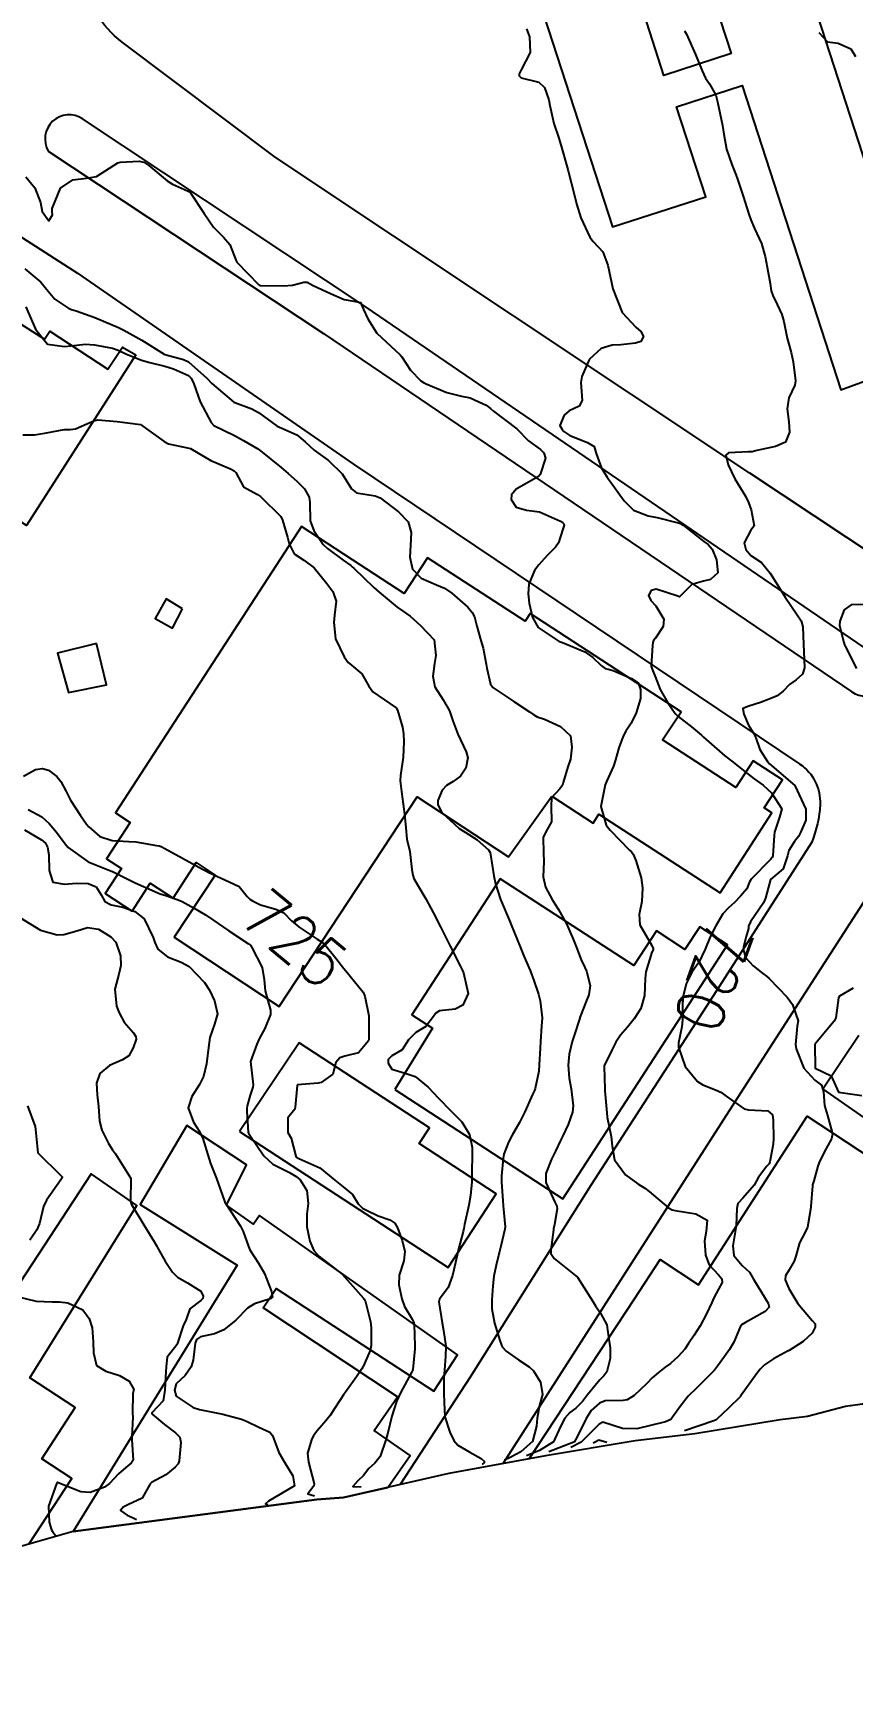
# Model space of a CAD drawing. Header units: metres. Extents: x 307586 to 320046, y 7427249 to 7434250.
# Drawn here: x 309907.2 to 309976.8, y 7432338.5 to 7432478.6 of the extents above; entities that cross this region are included whole.
import ezdxf
from ezdxf.enums import TextEntityAlignment as Align

# ---------------------------------------------------------------- set-up
doc = ezdxf.new("R2010")
doc.units = ezdxf.units.M
doc.header["$MEASUREMENT"] = 0
for name, color, linetype in [('Area', 45, 'Continuous'), ('Cotas', 45, 'Continuous'), ('Curvas de Nivel 1m', 11, 'Continuous'), ('Curvas de Nivel 5m', 15, 'Continuous'), ('Edificações', 30, 'Continuous'), ('Vias Primárias', 230, 'Continuous')]:
    doc.layers.add(name, color=color, linetype=linetype)
doc.styles.add('Style-STANDARD', font='STANDARD.shx')

msp = doc.modelspace()

# ---------------------------------------------------------------- linework, layer by layer
at = {"layer": 'Area'}
msp.add_polyline3d([(309983.39, 7432362.9, 720.16), (309976.27, 7432361.89, 729.3), (309973.04, 7432361.04, 722.2), (309970.73, 7432360.78, 721.8), (309963.47, 7432359.59, 722.79), (309958.38, 7432358.99, 723.1), (309950.76, 7432357.7, 723.37), (309942.55, 7432356.21, 724.09), (309933.58, 7432354.17, 730.7), (309931.32, 7432354.01, 732.21), (309910.61, 7432351.27, 735.39), (309904.65, 7432349.58, 735.03), (309902.21, 7432349.22, 735.09), (309886.07, 7432346.35, 740.99), (309880.94, 7432345.92, 732.52), (309878.42, 7432345.59, 732.55), (309875.6, 7432345.26, 732.89), (309866.2, 7432343.75, 737.55), (309863.71, 7432343.71, 736.63), (309854.44, 7432342.23, 738.04), (309845.43, 7432341.12, 738.32), (309840.48, 7432340.23, 741.42), (309831.64, 7432339.16, 735.47), (309824.13, 7432338.49, 739.98)], dxfattribs=at)
at = {"layer": 'Curvas de Nivel 1m', "flags": 128}
for points, elevation in [([(309962.6, 7432478.79), (309962.75, 7432478.51), (309963.51, 7432476.78), (309964.1, 7432475.39), (309964.38, 7432474.77), (309964.7, 7432474.28), (309965.25, 7432473.32), (309965.4, 7432472.76), (309965.59, 7432471.83), (309965.82, 7432470.75), (309965.92, 7432470.02), (309966.16, 7432468.75), (309966.61, 7432467.44), (309966.9, 7432466.74), (309967.06, 7432466.28), (309967.58, 7432464.73), (309968.07, 7432463.22), (309968.24, 7432462.72), (309968.55, 7432462.01), (309969.13, 7432460.71), (309969.45, 7432459.63), (309969.62, 7432458.7), (309969.86, 7432457.33), (309969.96, 7432456.7), (309970.09, 7432456.3), (309970.47, 7432455.54), (309970.86, 7432454.69), (309971.04, 7432454.1), (309971.33, 7432452.68), (309971.65, 7432451.46), (309971.83, 7432450.68), (309972.03, 7432449.04), (309971.97, 7432448.67), (309971.45, 7432447.61), (309971.33, 7432446.68), (309971.46, 7432445.57), (309971.51, 7432444.68), (309971.17, 7432443.84), (309970.33, 7432443.47), (309968.73, 7432443.12), (309968.33, 7432443.03), (309968.04, 7432443.01), (309966.32, 7432442.92), (309966.09, 7432442.74), (309966.31, 7432441.91), (309966.88, 7432440.73), (309967.76, 7432439.25), (309968.03, 7432438.72), (309968.26, 7432438.08), (309968.52, 7432436.72), (309968.24, 7432436.35), (309967.66, 7432435.29), (309967.81, 7432434.72), (309968.22, 7432434.21), (309969.12, 7432433.62), (309969.86, 7432432.7), (309970.2, 7432432.18), (309971.15, 7432430.68), (309972.16, 7432429.18), (309972.5, 7432428.67), (309972.65, 7432428.16), (309972.7, 7432426.66), (309972.74, 7432426.04), (309972.78, 7432424.66), (309972.63, 7432424.13), (309972.09, 7432423.64), (309971.51, 7432423.26), (309970.98, 7432422.68), (309970.47, 7432422.29), (309970.07, 7432422.12), (309969.05, 7432421.72), (309968.06, 7432421.41), (309967.56, 7432421.22), (309967.62, 7432420.72), (309968.04, 7432419.79), (309968.44, 7432419.12), (309968.64, 7432418.71), (309968.99, 7432417.73), (309969.63, 7432416.7), (309969.81, 7432416.5), (309970, 7432416.35), (309971.98, 7432414.67), (309972.89, 7432412.66), (309972.89, 7432411.72), (309972.45, 7432410.66), (309972.28, 7432410.32), (309971.93, 7432409.9), (309971.45, 7432409.14), (309971.35, 7432408.68), (309970.99, 7432407.59), (309969.89, 7432406.69), (309969.47, 7432405.09), (309969.29, 7432404.7), (309968.2, 7432403.07), (309968.04, 7432402.72), (309968.04, 7432402.51), (309967.83, 7432401.85), (309967.59, 7432400.95), (309967.57, 7432400.72), (309967.81, 7432400.02), (309968.43, 7432399.34), (309969.24, 7432398.7), (309969.56, 7432398.46), (309969.79, 7432398.27), (309971.31, 7432396.67), (309971.76, 7432396.05), (309972.26, 7432394.66), (309972.18, 7432394.22), (309972.03, 7432392.67), (309972.08, 7432392.3), (309972.73, 7432390.66), (309973.68, 7432389.64), (309974.23, 7432389.19), (309974.41, 7432388.64), (309974.49, 7432387.47), (309974.75, 7432386.63), (309975.17, 7432385.08), (309975.1, 7432384.63), (309974.47, 7432383.5), (309974.04, 7432382.64), (309973.92, 7432382.32), (309973.58, 7432381.07), (309973.48, 7432380.74), (309973.47, 7432380.65), (309973.32, 7432378.88), (309973.3, 7432378.65), (309973.05, 7432377.14), (309972.83, 7432376.66), (309972.36, 7432375.82), (309972.05, 7432374.66), (309971.92, 7432374.24), (309971.49, 7432373.51), (309971.17, 7432372.99), (309971.14, 7432372.67), (309971.47, 7432371.92), (309972.22, 7432370.66), (309973.44, 7432369.22), (309973.7, 7432368.91), (309973.7, 7432368.65), (309973.43, 7432368.13), (309972.67, 7432367.41), (309971.49, 7432366.67), (309971.44, 7432366.64), (309971.41, 7432366.62), (309970.15, 7432365.94), (309969.39, 7432365.44), (309969.01, 7432365.07), (309968.73, 7432364.7), (309967.36, 7432362.77), (309967.34, 7432362.74), (309967.32, 7432362.72), (309966.33, 7432361.75), (309965.33, 7432360.82), (309965.29, 7432360.78), (309965.23, 7432360.74), (309965.07, 7432360.68), (309962.58, 7432359.83)], 719), ([(309974, 7432478.66), (309974.74, 7432477.87), (309975.64, 7432477.74), (309976.73, 7432477.26), (309977.14, 7432476.62)], 718), ([(309906.59, 7432466.38), (309907.34, 7432465.45), (309907.82, 7432464.2), (309907.98, 7432463.45), (309908.55, 7432462.66), (309908.84, 7432463.16), (309908.82, 7432463.44), (309908.83, 7432463.7), (309909.53, 7432465.43), (309910.59, 7432466.13), (309911.73, 7432466.26), (309912.59, 7432466.41), (309914.09, 7432467.37), (309914.39, 7432467.58), (309914.61, 7432467.63), (309916.22, 7432467.73), (309916.61, 7432467.62), (309917.04, 7432467.34), (309918.59, 7432466.05), (309919.04, 7432465.77), (309920.08, 7432465.3), (309920.43, 7432465.14), (309920.58, 7432465.02), (309921.75, 7432463.28), (309922.55, 7432462.12), (309923.4, 7432461.26), (309923.92, 7432460.64), (309924.47, 7432459.24), (309924.51, 7432459.14), (309926.38, 7432457.22), (309926.48, 7432457.16), (309926.55, 7432457.15), (309928.48, 7432457.12), (309929.26, 7432457.19), (309930.23, 7432457.43), (309930.49, 7432457.45), (309931.01, 7432457.16), (309932.48, 7432456.46), (309933.64, 7432455.97), (309934.47, 7432455.81), (309935.05, 7432455.7), (309935.3, 7432455.12), (309935.65, 7432454.31), (309936.44, 7432453.1), (309938.42, 7432451.26), (309938.54, 7432451.08), (309939.28, 7432449.95), (309940.17, 7432449.05), (309940.39, 7432448.91), (309940.63, 7432448.81), (309942.38, 7432448.07), (309943.63, 7432447.76), (309944.37, 7432447.6), (309945.71, 7432446.99), (309946.09, 7432446.71), (309946.36, 7432446.48), (309948.34, 7432444.96), (309949.32, 7432443.94), (309950.33, 7432443.21), (309950.62, 7432442.93), (309950.78, 7432442.47), (309950.3, 7432441.1), (309950.23, 7432440.99), (309950.16, 7432440.93), (309948.28, 7432439.84), (309947.87, 7432439.37), (309947.84, 7432438.96), (309948.26, 7432438.33), (309949.14, 7432438.07), (309950.26, 7432437.91), (309952.03, 7432437.13), (309952.24, 7432437), (309952.32, 7432436.91), (309952.35, 7432436.8), (309952.24, 7432436.46), (309951.86, 7432435.29), (309951.62, 7432434.92), (309950.92, 7432434.22), (309950.21, 7432433.43), (309949.84, 7432432.94), (309949.35, 7432431.78), (309949.3, 7432430.94), (309949.39, 7432430.17), (309949.65, 7432428.94), (309950.14, 7432428.08), (309951.93, 7432426.91), (309952.12, 7432426.85), (309952.2, 7432426.83), (309954.11, 7432426.03), (309954.78, 7432425.55), (309955.49, 7432424.87), (309955.85, 7432424.61), (309956.1, 7432424.55), (309956.52, 7432424.43), (309958.09, 7432423.77), (309958.64, 7432423.39), (309958.85, 7432422.83), (309958.84, 7432422.06), (309958.48, 7432420.83), (309958.04, 7432419.96), (309957.61, 7432419.27), (309957.37, 7432418.85), (309957, 7432417.87), (309956.71, 7432416.85), (309956.55, 7432416.31), (309955.98, 7432415.06), (309955.9, 7432414.86), (309955.84, 7432414.72), (309955.48, 7432412.87), (309955.94, 7432411.31), (309956.27, 7432410.86), (309957.92, 7432409.18), (309958.09, 7432409.02), (309958.21, 7432408.84), (309958.45, 7432408.28), (309958.91, 7432406.82), (309959.01, 7432405.96), (309958.97, 7432404.82), (309958.74, 7432403.71), (309958.78, 7432402.83), (309959.82, 7432401.07), (309959.93, 7432400.81), (309959.91, 7432400.71), (309959.81, 7432400.5), (309959.31, 7432398.82), (309959.25, 7432398.28), (309959.18, 7432396.82), (309958.87, 7432395.71), (309958.31, 7432394.83), (309957.74, 7432394.14), (309957.14, 7432393.44), (309956.75, 7432392.85), (309956.4, 7432392.17), (309955.76, 7432390.86), (309955.75, 7432390.8), (309955.8, 7432388.86), (309955.81, 7432388.72), (309955.97, 7432386.86), (309956.02, 7432386.48), (309956.36, 7432384.85), (309956.44, 7432384.03), (309956.64, 7432382.85), (309957.58, 7432381.58), (309958.62, 7432380.82), (309959.2, 7432380.44), (309959.57, 7432380.16), (309961.23, 7432378.79), (309961.55, 7432378.62), (309961.79, 7432378.55), (309963.55, 7432378.27), (309964.51, 7432377.73), (309964.44, 7432376.76), (309964.3, 7432375.98), (309964.37, 7432374.76), (309964.68, 7432373.94), (309965.49, 7432373.1), (309965.76, 7432372.74), (309965.78, 7432372.44), (309965.47, 7432371.86), (309965.07, 7432371.14), (309964.91, 7432370.75), (309964.47, 7432369.78), (309963.91, 7432368.76), (309963.42, 7432367.97), (309962.94, 7432367.25), (309962.61, 7432366.78), (309962.05, 7432366.14), (309961.39, 7432365.56), (309960.95, 7432365.23), (309960.38, 7432364.8), (309959.85, 7432364.33), (309959.37, 7432363.85), (309958.3, 7432362.83), (309957.72, 7432362.47), (309957.36, 7432362.41), (309955.85, 7432362.37), (309955.35, 7432362.19), (309954.66, 7432361.55), (309954.22, 7432360.88), (309953.31, 7432359.04), (309953.26, 7432358.94), (309953.24, 7432358.89), (309953.17, 7432358.86), (309951.05, 7432358.06)], 721), ([(309906.5, 7432458.58), (309907.86, 7432457.45), (309908.48, 7432456.67), (309909.04, 7432456), (309909.89, 7432455.42), (309910.25, 7432455.21), (309910.46, 7432455.12), (309910.87, 7432455), (309912.45, 7432454.42), (309913.19, 7432454.12), (309914.45, 7432453.57), (309914.9, 7432453.36), (309916.43, 7432452.51), (309918.34, 7432451.32), (309918.41, 7432451.29), (309919.98, 7432450.87), (309920.41, 7432450.66), (309921.96, 7432449.27), (309922.39, 7432448.83), (309924.26, 7432447.25), (309924.36, 7432447.21), (309925.8, 7432446.68), (309926.35, 7432446.35), (309927.96, 7432445.2), (309928.34, 7432445.03), (309929.61, 7432444.46), (309930.33, 7432443.86), (309931.1, 7432443.16), (309932.31, 7432442.27), (309933.47, 7432441.14), (309934.28, 7432439.88), (309934.69, 7432439.54), (309936.27, 7432439.29), (309936.7, 7432439.1), (309938.26, 7432437.93), (309939.09, 7432437.07), (309939.34, 7432436.17), (309939.28, 7432435.06), (309939.23, 7432434.08), (309939.45, 7432433.06), (309940.19, 7432432.29), (309941.49, 7432431.73), (309942.18, 7432431.44), (309942.81, 7432431.02), (309944.16, 7432429.82), (309944.53, 7432429.38), (309944.72, 7432429), (309944.94, 7432428.2), (309945.27, 7432426.99), (309945.47, 7432426.34), (309945.72, 7432424.99), (309945.77, 7432424.65), (309946.09, 7432423.29), (309946.28, 7432422.98), (309948.07, 7432421.8), (309949.4, 7432420.94), (309949.77, 7432420.66), (309950.05, 7432420.51), (309950.67, 7432420.3), (309952.04, 7432419.69), (309952.9, 7432418.9), (309953.01, 7432417.91), (309952.89, 7432416.9), (309952.66, 7432416.24), (309952.27, 7432414.91), (309952.2, 7432414.69), (309951.98, 7432414.38), (309951.28, 7432413.61), (309951.25, 7432412.92), (309951.27, 7432411.59), (309950.91, 7432410.92), (309950.58, 7432410.27), (309950.6, 7432408.92), (309950.63, 7432408.2), (309950.57, 7432406.92), (309950.78, 7432406.02), (309951.36, 7432404.92), (309951.86, 7432404.14), (309952.55, 7432402.9), (309953.11, 7432401.61), (309953.39, 7432400.89), (309953.8, 7432399.85), (309954.11, 7432399.2), (309954.26, 7432398.88), (309954.57, 7432397.67), (309954.45, 7432396.88), (309954.26, 7432396.39), (309953.75, 7432395.1), (309953.7, 7432394.94), (309953.68, 7432394.89), (309953.2, 7432393.42), (309953.04, 7432392.9), (309952.77, 7432391.83), (309952.69, 7432390.9), (309952.79, 7432389.79), (309952.94, 7432388.9), (309953.11, 7432387.45), (309953.05, 7432386.9), (309952.69, 7432385.85), (309952.24, 7432384.9), (309952.04, 7432384.49), (309951.61, 7432383.59), (309951.38, 7432383.14), (309951.28, 7432382.91), (309950.81, 7432381.69), (309950.8, 7432380.92), (309951.56, 7432379.27), (309951.73, 7432378.91), (309951.77, 7432378.69), (309951.54, 7432377.35), (309951.45, 7432376.99), (309951.44, 7432376.91), (309951.21, 7432375.22), (309951.23, 7432374.91), (309951.5, 7432374.47), (309953.48, 7432372.89), (309954.75, 7432370.87), (309955.02, 7432370.44), (309955.44, 7432369.84), (309955.99, 7432368.85), (309956.07, 7432368.21), (309956.27, 7432366.85), (309956.27, 7432365.98), (309955.98, 7432364.85), (309955.74, 7432364.5), (309955.38, 7432364.16), (309954.33, 7432362.88), (309953.91, 7432362.32), (309953.35, 7432361.77), (309952.84, 7432361.4), (309952.4, 7432360.9), (309952.04, 7432360.19), (309951.45, 7432358.91), (309950.26, 7432358.16), (309949.16, 7432357.71)], 722), ([(309906.59, 7432455.33), (309907.41, 7432453.45), (309908.42, 7432452.18), (309909.87, 7432451.97), (309910.42, 7432452.03), (309911.65, 7432452.17), (309912.42, 7432452.12), (309913.96, 7432451.83), (309914.42, 7432451.67), (309915.07, 7432451.35), (309916.41, 7432450.8), (309917.12, 7432450.62), (309918.4, 7432450.3), (309919.15, 7432450.06), (309920.4, 7432449.51), (309920.64, 7432449.29), (309920.87, 7432448.8), (309921.4, 7432447.28), (309922.35, 7432445.5), (309922.57, 7432445.27), (309924.33, 7432444.4), (309925.08, 7432443.99), (309926.32, 7432443.27), (309926.4, 7432443.22), (309928.3, 7432441.7), (309928.88, 7432441.19), (309929.63, 7432440.53), (309930.28, 7432439.87), (309930.68, 7432439.17), (309930.72, 7432438.71), (309930.75, 7432437.16), (309931.06, 7432436.33), (309931.87, 7432435.15), (309932.22, 7432434.81), (309933.55, 7432433.8), (309934.21, 7432433.35), (309934.34, 7432433.26), (309934.48, 7432433.13), (309936.18, 7432431.5), (309936.63, 7432431.1), (309938.16, 7432429.81), (309938.6, 7432429.52), (309939.26, 7432429.06), (309940.14, 7432428.27), (309941.29, 7432427.04), (309941.44, 7432425.71), (309941.33, 7432425.04), (309941.18, 7432423.96), (309941.37, 7432423.04), (309942.07, 7432421.94), (309942.6, 7432421.02), (309942.9, 7432420.16), (309943.3, 7432419.02), (309944.01, 7432417.53), (309944.17, 7432417.01), (309943.99, 7432416.15), (309943.53, 7432415.47), (309942.91, 7432415.02), (309942.34, 7432414.67), (309941.98, 7432414.26), (309941.6, 7432413.4), (309941.61, 7432413.03), (309941.95, 7432412.37), (309943.43, 7432411.02), (309943.93, 7432410.69), (309944.97, 7432410.04), (309945.92, 7432409.21), (309946.05, 7432408.98), (309946.09, 7432408.79), (309946.38, 7432406.98), (309946.53, 7432406.32), (309946.94, 7432404.97), (309947.75, 7432403.05), (309947.79, 7432402.96), (309947.84, 7432402.84), (309948.6, 7432400.95), (309948.96, 7432400.1), (309949.45, 7432398.94), (309949.78, 7432398.11), (309950.18, 7432396.93), (309950.31, 7432396.37), (309950.47, 7432394.92), (309950.43, 7432394.23), (309950.33, 7432392.92), (309950.3, 7432392.34), (309950.24, 7432390.92), (309950.21, 7432390.4), (309949.89, 7432388.93), (309949.84, 7432388.76), (309949.67, 7432388.4), (309949, 7432386.94), (309948.55, 7432386.03), (309947.94, 7432384.96), (309947.62, 7432384.36), (309947.23, 7432383.34), (309947.17, 7432382.96), (309947.04, 7432381.51), (309947.02, 7432380.97), (309947.14, 7432379.39), (309947.17, 7432378.96), (309947.33, 7432377.17), (309947.32, 7432376.96), (309946.97, 7432375.51), (309946.84, 7432374.97), (309946.56, 7432373.9), (309946.38, 7432372.97), (309946.29, 7432372.16), (309946.21, 7432370.97), (309946.21, 7432370.21), (309946.42, 7432368.97), (309946.88, 7432367.51), (309947.08, 7432366.96), (309947.41, 7432366.59), (309948.48, 7432365.86), (309949.39, 7432365.28), (309949.76, 7432364.93), (309950.33, 7432363.96), (309950.51, 7432362.92), (309950.25, 7432362.02), (309950.05, 7432360.92), (309950.01, 7432360.24), (309949.66, 7432358.93), (309948.67, 7432358.06), (309947.83, 7432357.58), (309947.27, 7432357.35)], 723), ([(309906.33, 7432444.47), (309907.32, 7432444.46), (309908.33, 7432444.63), (309909.83, 7432444.91), (309910.34, 7432444.93), (309910.79, 7432444.96), (309911.76, 7432445.4), (309912.15, 7432445.58), (309912.35, 7432445.65), (309912.69, 7432445.73), (309914.35, 7432445.6), (309916.34, 7432445.34), (309918.33, 7432443.89), (309918.71, 7432443.7), (309920.32, 7432443.36), (309920.59, 7432443.29), (309922.31, 7432442.28), (309923.98, 7432441.57), (309924.3, 7432441.41), (309924.43, 7432441.25), (309925.09, 7432440.05), (309926.27, 7432439.38), (309926.54, 7432439.22), (309928.25, 7432437.52), (309928.4, 7432437.2), (309928.82, 7432435.78), (309928.98, 7432435.19), (309929.39, 7432434.36), (309930.21, 7432433.8), (309931.09, 7432433.16), (309932.18, 7432431.84), (309932.68, 7432431.14), (309932.97, 7432430.33), (309932.84, 7432429.14), (309932.76, 7432428.53), (309932.92, 7432427.14), (309933.65, 7432425.59), (309933.99, 7432425.13), (309934.1, 7432425.03), (309935.14, 7432424.16), (309935.74, 7432423.11), (309936.08, 7432422.62), (309937.52, 7432421.63), (309938.06, 7432421.27), (309938.18, 7432421.08), (309938.6, 7432419.63), (309938.69, 7432419.07), (309938.72, 7432418.37), (309938.66, 7432417.07), (309938.43, 7432415.51), (309938.41, 7432415.07), (309938.59, 7432413.69), (309938.66, 7432413.07), (309938.78, 7432412.24), (309938.88, 7432411.07), (309938.97, 7432410.11), (309939.22, 7432409.06), (309939.41, 7432407.54), (309939.48, 7432407.06), (309939.58, 7432406.76), (309939.87, 7432406.22), (309940.6, 7432405.04), (309941.44, 7432403.44), (309941.65, 7432403.03), (309941.84, 7432402.65), (309942.65, 7432401.02), (309943.53, 7432399.28), (309943.67, 7432399.01), (309943.79, 7432398.76), (309944.19, 7432397), (309943.75, 7432396), (309943.09, 7432395.67), (309941.75, 7432395.51), (309941.45, 7432395.33), (309941.24, 7432395.03), (309940.6, 7432394.18), (309939.73, 7432393.68), (309939.12, 7432393.06), (309938.58, 7432392.2), (309937.7, 7432391.71), (309937.4, 7432391.38), (309937.38, 7432391.08), (309937.69, 7432390.57), (309938.83, 7432390.21), (309939.68, 7432389.94), (309940.8, 7432389.04), (309941.66, 7432388.11), (309942.73, 7432387.02), (309943.64, 7432386.09), (309944.31, 7432385), (309944.54, 7432383.92), (309944.54, 7432383), (309944.51, 7432382.08), (309944.49, 7432381), (309944.39, 7432379.83), (309944.24, 7432379), (309943.89, 7432377.36), (309943.81, 7432377.01), (309943.76, 7432376.78), (309943.51, 7432375.81), (309943.35, 7432375.17), (309943.32, 7432375.01), (309942.98, 7432373.52), (309942.87, 7432373.02), (309942.49, 7432372), (309941.76, 7432371.03), (309941.69, 7432370.78), (309941.97, 7432369.02), (309942.09, 7432368.36), (309942.28, 7432367.02), (309942.27, 7432366.15), (309942.17, 7432365.02), (309942.12, 7432364.27), (309942.11, 7432363.02), (309942.14, 7432362.23), (309942.22, 7432361.02), (309942.62, 7432359.72), (309942.98, 7432359.01), (309943.31, 7432358.62), (309944.32, 7432358.01), (309945.3, 7432357.49), (309945.56, 7432357.24), (309945.55, 7432357.1), (309945.46, 7432357.03), (309945.41, 7432357.01), (309945.38, 7432357)], 724), ([(309978.17, 7432430.06), (309976.76, 7432430.02), (309976.16, 7432429.59), (309975.79, 7432428.63), (309975.78, 7432428.26), (309976.13, 7432426.83), (309976.2, 7432426.62), (309976.29, 7432426.45), (309977.22, 7432424.61)], 718), ([(309906.77, 7432412.64), (309907.94, 7432412), (309908.56, 7432411.43), (309909.19, 7432410.69), (309909.92, 7432409.72), (309910.19, 7432409.41), (309911.89, 7432408.19), (309913.86, 7432407.39), (309913.88, 7432407.38), (309913.94, 7432407.36), (309915.87, 7432406.4), (309917.54, 7432405.65), (309917.86, 7432405.52), (309918.01, 7432405.46), (309918.49, 7432405.31), (309919.52, 7432404.95), (309919.86, 7432404.8), (309920.88, 7432404.25), (309921.85, 7432403.69), (309922.47, 7432403.26), (309923.83, 7432402.32), (309925.52, 7432401.22), (309925.68, 7432401.09), (309925.81, 7432400.9), (309926.67, 7432399.21), (309926.84, 7432398.15), (309926.94, 7432397.21), (309927.38, 7432395.57), (309927.38, 7432395.2), (309926.91, 7432394.03), (309926.46, 7432393.21), (309926.23, 7432392.7), (309925.69, 7432391.22), (309925.9, 7432389.22), (309925.87, 7432389.02), (309925.66, 7432388.34), (309925.41, 7432387.46), (309925.38, 7432387.22), (309925.38, 7432386.96), (309925.49, 7432385.22), (309925.52, 7432385.12), (309925.62, 7432384.96), (309926.82, 7432383.21), (309927.59, 7432382.49), (309928.99, 7432381.77), (309929.58, 7432381.45), (309929.9, 7432381.17), (309930.48, 7432380.24), (309930.6, 7432379.16), (309930.46, 7432378.25), (309930.48, 7432377.16), (309930.73, 7432375.94), (309931.08, 7432375.15), (309931.5, 7432374.66), (309933.48, 7432373.13), (309935.3, 7432371.1), (309935.36, 7432371.01), (309935.45, 7432370.79), (309935.88, 7432369.1), (309935.93, 7432368.59), (309935.93, 7432367.09), (309935.85, 7432366.65), (309935.39, 7432365.56), (309935.24, 7432365.25), (309935.15, 7432365.1), (309934.69, 7432364.42), (309933.76, 7432363.12), (309933.6, 7432362.88), (309933.35, 7432362.49), (309932.81, 7432361.66), (309932.45, 7432361.14), (309931.95, 7432360.52), (309931.32, 7432359.81), (309931.05, 7432359.42), (309930.91, 7432359.15), (309930.53, 7432357.92), (309930.61, 7432357.16), (309931.09, 7432355.33), (309931.07, 7432355.15), (309931, 7432355.07), (309930.55, 7432354.48), (309931.12, 7432354.32)], 726), ([(309906.48, 7432410.9), (309907.92, 7432410.05), (309908.25, 7432409.76), (309908.43, 7432409.43), (309908.55, 7432408.78), (309908.57, 7432407.43), (309908.88, 7432406.44), (309909.87, 7432406.28), (309910.9, 7432406.37), (309911.87, 7432406.34), (309912.55, 7432406.06), (309912.98, 7432405.37), (309913.29, 7432404.8), (309913.85, 7432404.53), (309914.83, 7432404.33), (309915.85, 7432403.96), (309916.63, 7432403.33), (309917.4, 7432401.74), (309917.54, 7432401.32), (309917.81, 7432400.77), (309918.62, 7432400.12), (309919.8, 7432399.65), (309920.47, 7432399.28), (309921.77, 7432397.94), (309922.19, 7432397.27), (309922.63, 7432396.38), (309922.87, 7432395.26), (309922.61, 7432394.38), (309922.24, 7432393.26), (309922.16, 7432392.82), (309921.98, 7432391.27), (309921.95, 7432391.01), (309921.68, 7432389.95), (309921.47, 7432389.48), (309921.34, 7432389.27), (309920.69, 7432388.25), (309920.39, 7432387.28), (309920.85, 7432386.06), (309921.35, 7432385.27), (309921.62, 7432384.67), (309922.05, 7432383.27), (309922.29, 7432382.56), (309922.78, 7432381.26), (309923.46, 7432379.35), (309923.5, 7432379.25), (309923.55, 7432379.17), (309924.82, 7432377.23), (309925.05, 7432376.76), (309925.51, 7432375.5), (309925.63, 7432375.22), (309926.37, 7432374.09), (309926.87, 7432373.21), (309927.46, 7432371.68), (309927.55, 7432371.2), (309927.45, 7432371.08), (309926.03, 7432370.63), (309925.44, 7432370.25), (309924.45, 7432369.23), (309923.42, 7432368.41), (309922.62, 7432368.06), (309921.42, 7432367.81), (309921.09, 7432367.6), (309920.98, 7432367.27), (309920.82, 7432365.85), (309920.64, 7432365.28), (309920.12, 7432364.53), (309919.37, 7432363.83), (309919.23, 7432363.29), (309919.36, 7432362.79), (309920.8, 7432361.82), (309921.34, 7432361.63), (309923.33, 7432361.25), (309924.92, 7432360.82), (309925.33, 7432360.66), (309926.38, 7432360.15), (309927.32, 7432359.71), (309927.55, 7432359.43), (309927.64, 7432359.2), (309928.1, 7432357.99), (309928.58, 7432357.18), (309929.28, 7432356.01), (309929.43, 7432355.17), (309927.22, 7432353.85), (309926.97, 7432353.63), (309927.15, 7432353.58)], 727), ([(309906.06, 7432403.46), (309907.83, 7432402.36), (309909.25, 7432401.99), (309909.82, 7432402), (309910.91, 7432402.31), (309911.83, 7432402.61), (309912.75, 7432402.46), (309913.82, 7432401.82), (309914.22, 7432401.36), (309914.64, 7432400.2), (309914.67, 7432399.36), (309914.5, 7432398.64), (309914.16, 7432397.36), (309914.29, 7432395.91), (309914.51, 7432395.36), (309914.95, 7432394.57), (309915.73, 7432393.65), (309915.93, 7432393.34), (309915.95, 7432393.11), (309915.71, 7432392.37), (309915.33, 7432391.71), (309914.79, 7432391.35), (309913.69, 7432390.88), (309912.86, 7432390.2), (309912.6, 7432389.38), (309912.65, 7432388.38), (309912.75, 7432387.38), (309912.85, 7432386.15), (309913.05, 7432385.38), (309913.61, 7432384.24), (309913.96, 7432383.72), (309914.2, 7432383.36), (309915.35, 7432381.57), (309915.49, 7432381.34), (309915.51, 7432381.27), (309915.49, 7432379.34), (309915.55, 7432379.11), (309916.6, 7432377.33), (309917.51, 7432375.86), (309917.72, 7432375.53), (309917.84, 7432375.31), (309918.43, 7432374.24), (309919.04, 7432373.3), (309919.48, 7432372.88), (309920.33, 7432372.42), (309921.46, 7432371.7), (309921.65, 7432371.27), (309921.62, 7432371.09), (309921.45, 7432370.92), (309920.53, 7432370.19), (309920.2, 7432369.28), (309919.97, 7432368.74), (309919.49, 7432367.29), (309919.47, 7432367.23), (309919.41, 7432367.14), (309918.61, 7432366.08), (309918.51, 7432365.3), (309918.47, 7432364.4), (309918.39, 7432363.3), (309918.27, 7432362.39), (309917.33, 7432361.39), (309917.29, 7432361.36), (309917.29, 7432361.32), (309917.33, 7432361.25), (309918.38, 7432360.36), (309919.32, 7432359.65), (309919.67, 7432359.29), (309919.76, 7432358.84), (309919.61, 7432357.29), (309919.54, 7432357.04), (309919.28, 7432356.75), (309918.49, 7432356.09), (309917.26, 7432355.43), (309917.2, 7432355.39), (309917.15, 7432355.32), (309916.47, 7432354.11), (309915.24, 7432353.54), (309914.87, 7432353.35), (309914.64, 7432353.05), (309915.21, 7432352.67), (309915.7, 7432352.45), (309915.99, 7432352.29)], 728), ([(309976.94, 7432397.45), (309975.77, 7432396.77), (309975.67, 7432396.62), (309975.45, 7432394.92), (309975.32, 7432394.63), (309973.72, 7432392.74), (309973.68, 7432392.69), (309973.67, 7432392.65), (309973.69, 7432390.65), (309975.07, 7432390.01), (309975.67, 7432388.62), (309977.67, 7432388.32)], 718), ([(309906.72, 7432387.45), (309907.38, 7432385.69), (309907.41, 7432385.44), (309907.6, 7432383.44), (309909.57, 7432381.53), (309909.66, 7432381.41), (309909.66, 7432381.32), (309909.57, 7432381.15), (309908.33, 7432379.43), (309908.08, 7432378.89), (309907.75, 7432377.44), (309907.52, 7432376.91), (309906.93, 7432376.03)], 729), ([(309905.6, 7432371.31), (309907.45, 7432370.85), (309908.81, 7432370.79), (309909.45, 7432370.79), (309910.15, 7432370.7), (309911.44, 7432370.1), (309911.96, 7432369.38), (309912.23, 7432368.58), (309912.31, 7432367.38), (309912.33, 7432366.45), (309912.6, 7432365.38), (309913.38, 7432364.89), (309914.54, 7432364.52), (309915.37, 7432364.04), (309915.76, 7432363.34), (309915.69, 7432363.01), (309915.64, 7432361.34), (309915.67, 7432360.99), (309915.58, 7432359.34), (309915.59, 7432359.06), (309915.7, 7432357.34), (309915.54, 7432357.08), (309915.29, 7432356.89), (309914.45, 7432356.18), (309913.69, 7432355.36), (309913.26, 7432355.04), (309912.04, 7432354.59), (309911.26, 7432354.64), (309909.34, 7432355.41), (309909.26, 7432355.44), (309909.24, 7432355.44), (309909.22, 7432355.41), (309909.19, 7432355.33), (309908.5, 7432353.42), (309908.56, 7432352.08), (309908.77, 7432351.42), (309908.84, 7432351.29), (309909.12, 7432350.9)], 729), ([(309955.99, 7432358.85), (309955.31, 7432359.05), (309955, 7432358.86), (309954.82, 7432358.77)], 719)]:
    msp.add_lwpolyline(points, dxfattribs=dict(at, elevation=elevation))
at = {"layer": 'Curvas de Nivel 5m', "flags": 128}
for points, elevation in [([(309949.15, 7432478.95), (309949.41, 7432478.29), (309949.46, 7432476.95), (309948.71, 7432475.47), (309948.52, 7432475.14), (309948.53, 7432474.96), (309948.7, 7432474.8), (309950.2, 7432474.44), (309950.69, 7432473.97), (309951.05, 7432472.93), (309951.15, 7432472.45), (309951.49, 7432470.92), (309951.9, 7432469.66), (309952.14, 7432468.91), (309952.61, 7432467.21), (309952.69, 7432466.91), (309952.73, 7432466.78), (309953.2, 7432464.9), (309953.39, 7432464.09), (309953.77, 7432462.9), (309954.54, 7432461.25), (309954.81, 7432460.89), (309955.65, 7432460), (309956.07, 7432458.87), (309956.48, 7432456.86), (309957.28, 7432454.85), (309958.45, 7432453.61), (309958.86, 7432453.25), (309959.1, 7432452.83), (309958.87, 7432452.4), (309958.43, 7432452.24), (309957.18, 7432452.11), (309956.43, 7432452.07), (309955.49, 7432451.81), (309954.51, 7432450.89), (309954.41, 7432450.72), (309953.87, 7432449.43), (309953.78, 7432448.9), (309953.88, 7432447.38), (309953.62, 7432446.9), (309952.77, 7432446.5), (309952.36, 7432446.14), (309951.99, 7432445.27), (309952.19, 7432444.91), (309952.34, 7432444.76), (309952.83, 7432444.41), (309954.33, 7432443.82), (309954.91, 7432443.47), (309955.08, 7432442.88), (309955.54, 7432441.63), (309956, 7432440.86), (309956.13, 7432440.7), (309956.29, 7432440.48), (309957.45, 7432438.85), (309958.26, 7432438.06), (309959.49, 7432437.59), (309960.25, 7432437.44), (309962.04, 7432437), (309962.25, 7432436.93), (309962.47, 7432436.79), (309964.23, 7432435.4), (309964.6, 7432435.14), (309964.95, 7432434.76), (309965.3, 7432433.84), (309965.41, 7432432.75), (309964.79, 7432432.17), (309964.19, 7432432.04), (309963.21, 7432431.76), (309962.25, 7432430.79), (309962.22, 7432430.75), (309962.17, 7432430.71), (309961.94, 7432430.79), (309960.18, 7432431.36), (309959.74, 7432431.25), (309959.52, 7432430.82), (309959.73, 7432430.38), (309960.16, 7432429.92), (309960.82, 7432428.8), (309960.77, 7432428.18), (309960.13, 7432427.2), (309959.96, 7432426.98), (309959.9, 7432426.81), (309959.86, 7432426.56), (309959.75, 7432424.82), (309959.85, 7432424.56), (309960.09, 7432423.93), (309960.53, 7432422.81), (309961.16, 7432421.7), (309961.78, 7432420.79), (309962.05, 7432420.54), (309963.17, 7432419.65), (309964.03, 7432418.94), (309964.12, 7432418.86), (309964.2, 7432418.77), (309966.01, 7432417.19), (309966.61, 7432416.73), (309967.99, 7432415.64), (309968.51, 7432415.24), (309969.27, 7432414.7), (309969.65, 7432414.36), (309969.98, 7432414.05), (309970.86, 7432412.68), (309970.67, 7432411.97), (309970.23, 7432410.69), (309970.2, 7432410.42), (309970.09, 7432408.69), (309970.05, 7432408.55), (309969.91, 7432408.39), (309968.26, 7432406.71), (309968.12, 7432406.49), (309967.88, 7432405.89), (309967.35, 7432405.25), (309966.85, 7432404.73), (309966.32, 7432404.27), (309965.85, 7432403.75), (309965.24, 7432402.75), (309964.77, 7432401.81), (309964.35, 7432400.76), (309963.8, 7432399.63), (309963.45, 7432399.12), (309963.2, 7432398.78), (309962.74, 7432397.82), (309962.48, 7432396.78), (309962.43, 7432396.12), (309962.42, 7432394.78), (309962.37, 7432394.16), (309962.09, 7432392.79), (309962.07, 7432392.43), (309962.63, 7432390.78), (309963.68, 7432389.52), (309964.14, 7432389.22), (309965.36, 7432388.74), (309965.58, 7432388.65), (309965.67, 7432388.6), (309966.13, 7432388.27), (309967.66, 7432387.2), (309968.04, 7432387.1), (309969.66, 7432387.01), (309970.07, 7432386.69), (309970.13, 7432386.2), (309970.16, 7432384.68), (309970.12, 7432384.18), (309969.85, 7432382.69), (309969.78, 7432382.51), (309969.6, 7432382.31), (309968.88, 7432381.4), (309968.5, 7432380.71), (309967.56, 7432379.59), (309967.13, 7432379.15), (309967.03, 7432378.73), (309966.97, 7432377.29), (309966.9, 7432376.73), (309966.69, 7432375.55), (309966.79, 7432374.73), (309967.49, 7432373.87), (309968.1, 7432373.32), (309968.45, 7432372.71), (309969.46, 7432371.06), (309969.71, 7432370.69), (309969.78, 7432370.35), (309969.45, 7432369.98), (309967.76, 7432369.04), (309967.43, 7432368.85), (309967.37, 7432368.78), (309967.34, 7432368.72), (309966.78, 7432367.36), (309966.42, 7432366.73), (309965.99, 7432366.15), (309965.39, 7432365.33), (309965.14, 7432364.99), (309964.92, 7432364.75), (309963.37, 7432363.23), (309963.12, 7432363.01), (309962.89, 7432362.77), (309962.23, 7432361.9), (309961.43, 7432360.79), (309960.96, 7432360.61), (309958.52, 7432360.01), (309957.32, 7432360.03), (309955.63, 7432360.56), (309955.33, 7432360.4), (309953.81, 7432358.88), (309952.93, 7432358.41)], 720), ([(309906.38, 7432415.46), (309907.41, 7432416.02), (309907.99, 7432416.11), (309908.52, 7432415.96), (309909.23, 7432415.42), (309909.56, 7432415), (309909.97, 7432414.2), (309910.39, 7432413.41), (309911.23, 7432412.11), (309911.74, 7432411.39), (309911.93, 7432411.15), (309912.88, 7432410.34), (309913.92, 7432409.99), (309915.35, 7432409.92), (309915.92, 7432409.87), (309917.68, 7432409.56), (309917.92, 7432409.53), (309918.09, 7432409.49), (309918.39, 7432409.31), (309919.9, 7432408.49), (309921.59, 7432407.57), (309921.89, 7432407.41), (309922.14, 7432407.27), (309923.88, 7432406.48), (309924.72, 7432406.08), (309925.4, 7432405.23), (309925.64, 7432405.01), (309925.86, 7432404.88), (309926.53, 7432404.54), (309927.85, 7432404.16), (309928.51, 7432403.85), (309929.16, 7432403.18), (309929.83, 7432402.63), (309931.35, 7432401.62), (309931.82, 7432401.32), (309932.01, 7432401.15), (309932.94, 7432400), (309933.61, 7432399.13), (309933.79, 7432398.91), (309935.25, 7432397.11), (309935.41, 7432396.76), (309935.74, 7432395.1), (309935.75, 7432393.1), (309935.74, 7432393.08), (309935.72, 7432392.97), (309934.86, 7432391.95), (309933.7, 7432391.66), (309933.29, 7432391.54), (309932.95, 7432391.14), (309932.68, 7432390.14), (309931.68, 7432389.42), (309931.45, 7432389.38), (309929.67, 7432389.22), (309929.65, 7432389.17), (309929.49, 7432387.32), (309929.45, 7432387.17), (309928.87, 7432386.42), (309928.85, 7432385.18), (309929.14, 7432384.7), (309929.54, 7432383.17), (309929.6, 7432383.09), (309929.79, 7432382.97), (309931.59, 7432382.17), (309932.86, 7432381.14), (309933.57, 7432380.56), (309934.37, 7432379.92), (309934.83, 7432379.11), (309935.21, 7432378.76), (309935.55, 7432378.58), (309936.53, 7432378.1), (309937.54, 7432377.75), (309937.95, 7432377.49), (309938.18, 7432377.07), (309938.58, 7432376), (309938.81, 7432375.06), (309938.72, 7432374.28), (309938.32, 7432373.07), (309938.29, 7432372.25), (309938.56, 7432371.06), (309938.78, 7432370.4), (309939.44, 7432369.31), (309939.57, 7432369.05), (309939.61, 7432368.86), (309939.67, 7432367.05), (309939.66, 7432366.8), (309939.49, 7432365.05), (309939.47, 7432364.96), (309939.38, 7432364.79), (309938.43, 7432363.06), (309938.1, 7432362.32), (309937.7, 7432361.07), (309937.32, 7432359.55), (309937.22, 7432359.18), (309937.19, 7432359.08), (309936.72, 7432357.66), (309936.26, 7432357.09), (309935.74, 7432356.64), (309935.28, 7432356.03), (309934.8, 7432355.58), (309934.38, 7432355.11), (309935.1, 7432355.07)], 725)]:
    msp.add_lwpolyline(points, dxfattribs=dict(at, elevation=elevation))
at = {"layer": 'Edificações'}
for points in [[(309982.83, 7432470.89), (309985.27, 7432463.7), (309979.79, 7432462), (309971.85, 7432486.48), (309964.24, 7432484.01), (309966.56, 7432476.86), (309960.84, 7432475.01), (309958.41, 7432482.52), (309950.66, 7432480.01), (309956.46, 7432462.13), (309964.39, 7432464.7), (309961.91, 7432472.33), (309967.49, 7432474.14), (309975.88, 7432448.28), (309983.54, 7432451.08), (309980.99, 7432458.77), (309986.28, 7432460.53), (309988.84, 7432452.83), (309997.39, 7432455.67), (309991.22, 7432473.59)], [(309915.92, 7432451.26), (309906.65, 7432436.76), (309900.57, 7432440.63), (309899.68, 7432439.23), (309886.99, 7432447.44), (309881.39, 7432438.8), (309874.76, 7432443.09), (309890.61, 7432466.29), (309896.95, 7432462.39), (309895.78, 7432460.49), (309908.16, 7432452.59), (309908.61, 7432453.27), (309913.55, 7432450.03), (309914.8, 7432451.9)], [(309951.3, 7432413.77), (309954.82, 7432411.48), (309955.31, 7432412.24), (309965.61, 7432405.55), (309970.02, 7432412.33), (309969.36, 7432412.76), (309970.91, 7432415.15), (309968.42, 7432416.77), (309966.95, 7432414.5), (309960.73, 7432418.54), (309962.29, 7432420.94), (309949.46, 7432429.28), (309949.03, 7432428.62), (309940.72, 7432434.02), (309938.75, 7432430.99), (309934.36, 7432433.84), (309930.01, 7432436.67), (309914.2, 7432412.34), (309915.46, 7432411.52), (309913.45, 7432408.43), (309914.72, 7432407.6), (309913.34, 7432405.48), (309915.61, 7432404), (309917.15, 7432406.37), (309919.1, 7432405.1), (309921.05, 7432408.11), (309922.67, 7432407.06), (309919.19, 7432401.77), (309928.13, 7432395.89), (309939.86, 7432413.71), (309947.63, 7432408.6)], [(309919.89, 7432429.69), (309918.51, 7432430.52), (309917.59, 7432428.86), (309919.06, 7432428.03)], [(309912.6, 7432426.73), (309909.28, 7432425.9), (309910.2, 7432422.58), (309913.43, 7432423.23)], [(309937.96, 7432388.83), (309952.23, 7432379.55), (309963, 7432396.13), (309966.25, 7432401.13), (309963.88, 7432402.67), (309962.62, 7432400.74), (309960.2, 7432402.32), (309958.28, 7432399.36), (309946.92, 7432406.74), (309939.41, 7432395.19), (309941.16, 7432394.05)], [(309924.75, 7432385.26), (309942.49, 7432373.7), (309946.58, 7432379.98), (309940.02, 7432384.25), (309940.9, 7432385.59), (309929.82, 7432392.81)]]:
    msp.add_lwpolyline(points, close=True, dxfattribs=at)
at = {"layer": 'Edificações', "elevation": 723.49}
for points in [[(309985.45, 7432381.17), (309974.35, 7432388.89), (309977.41, 7432393.44)], [(309988.8, 7432363.61), (309976.27, 7432361.89), (309973.04, 7432361.04), (309970.73, 7432360.78), (309963.47, 7432359.59), (309958.38, 7432358.99), (309950.76, 7432357.7), (309949.37, 7432357.45), (309958.34, 7432371.06), (309960.53, 7432374.38), (309963.79, 7432372.23), (309973.02, 7432386.56), (309984.13, 7432379.26)]]:
    msp.add_lwpolyline(points, dxfattribs=at)
at = {"layer": 'Edificações', "elevation": 727.91}
msp.add_lwpolyline([(309937.37, 7432355.03), (309939.25, 7432357.74), (309936.2, 7432359.87), (309938.19, 7432362.72), (309926.77, 7432370.29), (309927.86, 7432371.93), (309941.28, 7432363.19), (309943.29, 7432366.28), (309926.44, 7432378.12), (309925.94, 7432377.4), (309923.65, 7432379.01), (309925.33, 7432382.42), (309920.26, 7432385.77), (309916.3, 7432379.07), (309924.55, 7432373.91), (309910.61, 7432351.27), (309931.32, 7432354.01), (309933.58, 7432354.17)], close=True, dxfattribs=at)
at = {"layer": 'Edificações'}
msp.add_lwpolyline([(309906.83, 7432350.2), (309910.48, 7432355.79), (309907.93, 7432357.46), (309910.77, 7432361.81), (309906.91, 7432364.33), (309916.02, 7432378.97), (309912.14, 7432381.68), (309902.06, 7432366.36)], dxfattribs=at)
at = {"layer": 'Vias Primárias'}
for points, elevation in [([(310064.63, 7432376.55), (310045.29, 7432390.28), (310021.89, 7432406.22), (309995.58, 7432423.01), (309968.15, 7432441.22), (309927.78, 7432468.07), (309914.78, 7432477.83, -0.200203), (309911.47, 7432483.45, -0.098525), (309911.91, 7432490.76), (309919.52, 7432523.98, -0.047578), (309920.81, 7432527.86, 6.322852)], 726.54), ([(309889.69, 7432346.99), (309860.99, 7432366.07), (309836.59, 7432382.11), (309835.52, 7432382.82, -0.394452), (309834.9, 7432385.4), (309850.3, 7432409.54), (309870.37, 7432440.03), (309889.75, 7432468.26, -0.415127), (309894.06, 7432469.05), (309910.96, 7432458.19), (309934.43, 7432441.98), (309972.4, 7432416.48, -0.264454), (309974.11, 7432413.04, -0.082184), (309973.41, 7432409.85), (309965.31, 7432397.21), (309954.66, 7432380.73), (309944.36, 7432364.39), (309938.42, 7432355.27)], 739.67), ([(309947.17, 7432357.05), (309967.39, 7432388.54), (309979.13, 7432406.78), (309980.25, 7432408.12, -0.378254), (309984.61, 7432408.79), (310008.42, 7432393.03), (310039.64, 7432372.23)], 723.68)]:
    msp.add_lwpolyline(points, format="xyb", dxfattribs=dict(at, elevation=elevation))
msp.add_lwpolyline([(309931.9, 7432453.07), (309976.82, 7432422.62, 0.680916), (309980.09, 7432424.85), (309935.53, 7432455.3), (309911.41, 7432471.32, 0.793414), (309908.49, 7432468.57)], format="xyb", close=True, dxfattribs=at)

# ---------------------------------------------------------------- texts
at = {"layer": 'Cotas', "style": 'Style-STANDARD'}
for s, rotation, p in [('725', 320.1187, (309929.45, 7432401.66, 725)), ('720', 250.161, (309965.06, 7432398.44, 720))]:
    msp.add_text(s, height=4, rotation=rotation, dxfattribs=at).set_placement(p, align=Align.MIDDLE_CENTER)

doc.saveas('drawing.dxf')
